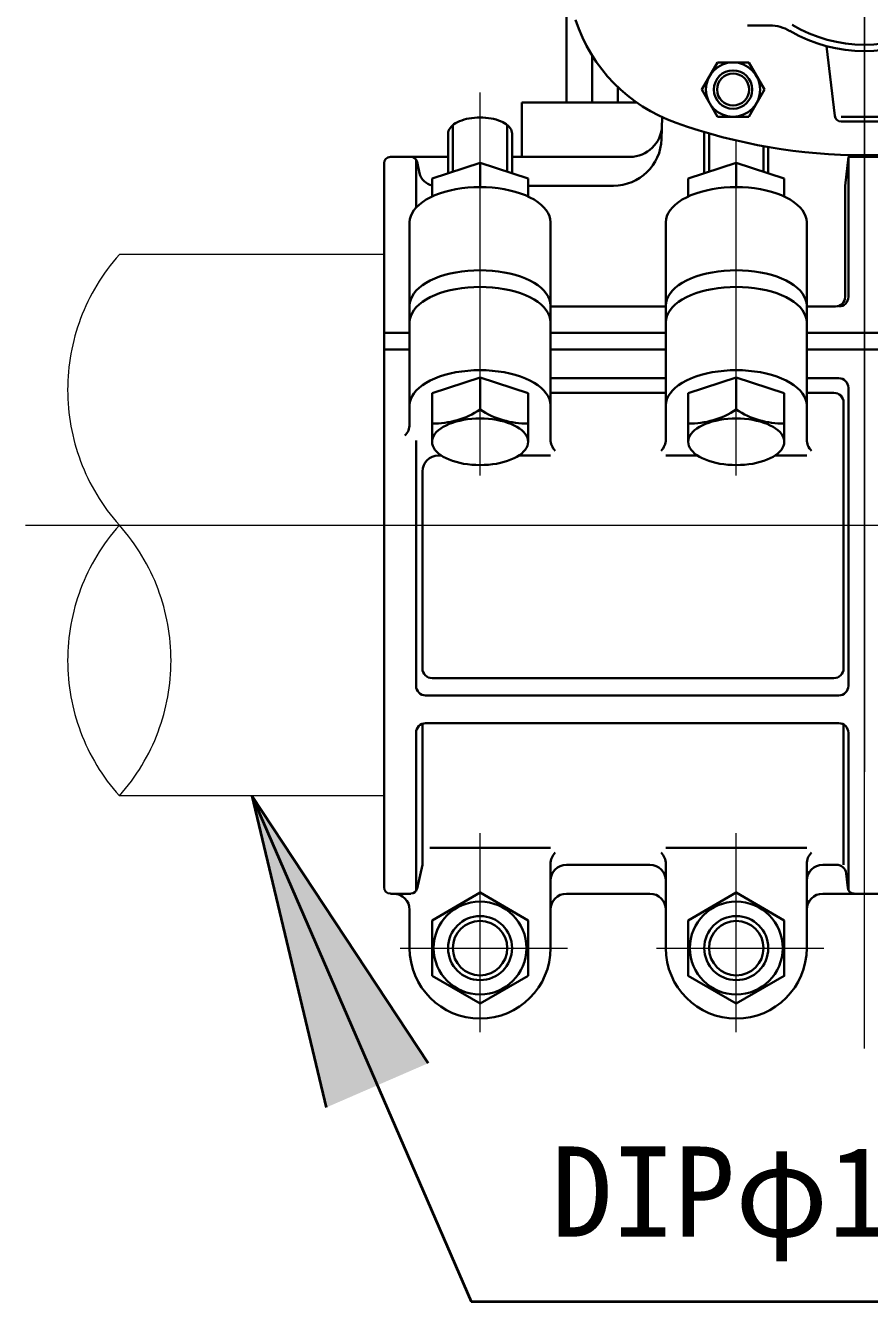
# Model space of a CAD drawing. Units: millimetres at full size, sheet at 1:20; details may follow other scales. Extents: x -5778 to 5792, y -3160 to 3160.
# Drawn here: x -1136.8 to -873.2, y 1453.2 to 1851.5 of the extents above; entities that cross this region are included whole.
import ezdxf
from ezdxf.enums import TextEntityAlignment as Align

# ---------------------------------------------------------------- set-up
doc = ezdxf.new("R2010")
doc.units = ezdxf.units.MM
doc.header["$LTSCALE"] = 20
doc.linetypes.add('DOUBLE_CHAIN2', pattern=[12.8, 9, -1, 0.6, -0.6, 0.6, -1])
for name, color, linetype, lineweight in [('0-7_TEMP01', 3, 'Continuous', 18), ('0-8_T字管', 6, 'Continuous', 35), ('0-E_寸法', 1, 'Continuous', 40), ('1-1_配水管', 4, 'DOUBLE_CHAIN2', 9)]:
    doc.layers.add(name, color=color, linetype=linetype, lineweight=lineweight)
doc.styles.add('ＭＳ ゴシック', font='')
doc.styles.get('ＭＳ ゴシック').set_extended_font_data('MS Gothic')

msp = doc.modelspace()

# ---------------------------------------------------------------- linework, layer by layer
at = {"layer": '0-7_TEMP01'}
for p, q in [((-874.82, 1532.15), (-874.82, 2017.68)), ((-874.82, 1978.32), (-874.82, 1618.49)), ((-994.82, 1808.57), (-994.82, 1830.53)), ((-914.82, 1808.57), (-914.82, 1815.59)), ((-994.82, 1741.57), (-994.82, 1801.06)), ((-914.82, 1741.57), (-914.82, 1801.06)), ((-994.82, 1711), (-994.82, 1731.59)), ((-914.82, 1711), (-914.82, 1731.59)), ((-1136.77, 1695.48), (-612.87, 1695.48)), ((-994.82, 1537.26), (-994.82, 1599.38)), ((-914.82, 1537.26), (-914.82, 1599.38)), ((-1019.76, 1563.49), (-967.47, 1563.49)), ((-939.76, 1563.49), (-887.47, 1563.49))]:
    msp.add_line(p, q, dxfattribs=at)
at = {"layer": '0-8_T字管'}
for p, q in [((-967.82, 1827.49), (-967.82, 1863.27)), ((-911.31, 1851.48), (-904.35, 1851.48)), ((-884.04, 1823.29), (-886.66, 1845.04)), ((-959.82, 1827.49), (-959.82, 1842.14)), ((-920.72, 1839.97), (-910.92, 1839.97)), ((-906.02, 1831.49), (-910.92, 1839.97)), ((-951.82, 1827.49), (-951.82, 1832.31)), ((-910.92, 1822.99), (-906.02, 1831.49)), ((-945.96, 1827.49), (-981.82, 1827.49)), ((-981.82, 1810.48), (-981.82, 1827.49)), ((-1003.32, 1820.41), (-1003.32, 1805.81)), ((-986.32, 1820.41), (-986.32, 1805.81)), ((-938.16, 1816), (-937.94, 1822.85)), ((-920.72, 1822.99), (-910.92, 1822.99)), ((-867.99, 1822.99), (-882.09, 1822.99)), ((-867.6, 1821.53), (-882.04, 1821.53)), ((-1004.82, 1817.78), (-1004.82, 1805.32)), ((-984.82, 1817.78), (-984.82, 1805.32)), ((-924.82, 1818.23), (-924.82, 1805.32)), ((-923.32, 1817.79), (-923.32, 1805.81)), ((-906.32, 1813.82), (-906.32, 1805.81)), ((-904.82, 1813.56), (-904.82, 1805.32)), ((-1024.82, 1582.49), (-1024.82, 1808.49)), ((-1022.82, 1810.48), (-1004.82, 1810.48)), ((-1014.82, 1809.67), (-1014.82, 1794.64)), ((-1014.47, 1808.91), (-1013.69, 1805.4)), ((-994.82, 1808.57), (-1009.82, 1803.7)), ((-994.82, 1808.57), (-979.82, 1803.7)), ((-994.82, 1808.57), (-994.82, 1801.06)), ((-984.82, 1810.48), (-948.02, 1810.48)), ((-914.82, 1808.57), (-929.82, 1803.7)), ((-914.82, 1808.57), (-899.82, 1803.7)), ((-914.82, 1808.57), (-914.82, 1801.06)), ((-879.82, 1766.77), (-879.82, 1810.48)), ((-1009.82, 1803.7), (-1009.82, 1798.11)), ((-979.82, 1803.7), (-979.82, 1798.11)), ((-979.82, 1801.48), (-953.15, 1801.48)), ((-929.82, 1803.7), (-929.82, 1798.11)), ((-899.82, 1803.7), (-899.82, 1798.11)), ((-880.82, 1766.77), (-880.82, 1801.48)), ((-1016.82, 1726.99), (-1016.82, 1790.06)), ((-972.82, 1722.27), (-972.82, 1790.06)), ((-936.82, 1722.27), (-936.82, 1790.06)), ((-892.82, 1722.27), (-892.82, 1790.06)), ((-972.82, 1763.77), (-936.82, 1763.77)), ((-883.82, 1763.77), (-892.82, 1763.77)), ((-1024.82, 1755.56), (-1016.82, 1755.56)), ((-972.82, 1755.56), (-936.82, 1755.56)), ((-892.82, 1755.56), (-856.82, 1755.56)), ((-1024.82, 1750.36), (-1016.82, 1750.36)), ((-972.82, 1750.36), (-936.82, 1750.36)), ((-892.82, 1750.36), (-856.82, 1750.36)), ((-994.82, 1741.57), (-1009.82, 1736.69)), ((-994.82, 1741.57), (-979.82, 1736.69)), ((-994.82, 1741.57), (-994.82, 1731.59)), ((-972.82, 1741.38), (-936.82, 1741.38)), ((-914.82, 1741.57), (-929.82, 1736.69)), ((-914.82, 1741.57), (-899.82, 1736.69)), ((-914.82, 1741.57), (-914.82, 1731.59)), ((-892.82, 1741.38), (-882.82, 1741.38)), ((-1009.82, 1736.69), (-1009.82, 1721.54)), ((-979.82, 1736.69), (-979.82, 1721.54)), ((-972.82, 1736.83), (-936.82, 1736.83)), ((-929.82, 1736.69), (-929.82, 1721.54)), ((-899.82, 1736.69), (-899.82, 1721.54)), ((-892.82, 1736.83), (-884.32, 1736.83)), ((-879.82, 1738.38), (-879.82, 1645.36)), ((-881.32, 1733.82), (-881.32, 1650.77)), ((-1014.82, 1645.36), (-1014.82, 1721.99)), ((-1006.96, 1717.27), (-1007.82, 1717.27)), ((-982.68, 1717.27), (-972.82, 1717.27)), ((-926.96, 1717.27), (-936.82, 1717.27)), ((-902.68, 1717.27), (-892.82, 1717.27)), ((-1012.82, 1650.77), (-1012.82, 1712.27)), ((-884.32, 1647.76), (-1009.82, 1647.76)), ((-882.82, 1642.36), (-1011.82, 1642.36)), ((-1012.82, 1589.48), (-1012.82, 1633.53)), ((-882.82, 1633.71), (-1011.82, 1633.71)), ((-881.32, 1633.31), (-881.32, 1589.48)), ((-1014.82, 1581.29), (-1014.82, 1630.71)), ((-879.82, 1630.71), (-879.82, 1581.59)), ((-1010.56, 1594.75), (-972.82, 1594.75)), ((-936.82, 1594.75), (-892.82, 1594.75)), ((-1014.47, 1582.05), (-1012.82, 1589.48)), ((-972.82, 1563.49), (-972.82, 1589.75)), ((-967.82, 1589.48), (-941.82, 1589.48)), ((-936.82, 1563.49), (-936.82, 1589.75)), ((-892.82, 1563.49), (-892.82, 1589.75)), ((-883.51, 1589.48), (-887.82, 1589.48)), ((-880.02, 1582.26), (-880.52, 1586.82)), ((-1022.82, 1580.48), (-1016.42, 1580.48)), ((-994.82, 1580.81), (-1009.82, 1572.15)), ((-979.82, 1572.15), (-994.82, 1580.81)), ((-967.82, 1580.48), (-941.82, 1580.48)), ((-914.82, 1580.81), (-929.82, 1572.15)), ((-899.82, 1572.15), (-914.82, 1580.81)), ((-887.82, 1580.48), (-861.82, 1580.48)), ((-1016.82, 1563.49), (-1016.82, 1575.48)), ((-1009.82, 1572.15), (-1009.82, 1554.82)), ((-979.82, 1554.82), (-979.82, 1572.15)), ((-1009.82, 1554.82), (-994.82, 1546.16)), ((-994.82, 1546.16), (-979.82, 1554.82))]:
    msp.add_line(p, q, dxfattribs=at)
for points in [[(-920.72, 1822.99), (-925.62, 1831.49), (-920.72, 1839.97)], [(-984.82, 1817.78), (-984.86, 1818.21), (-984.97, 1818.65), (-985.16, 1819.07), (-985.43, 1819.48), (-985.76, 1819.89), (-986.16, 1820.28), (-986.63, 1820.64), (-987.16, 1820.99), (-987.75, 1821.31), (-988.39, 1821.6), (-989.09, 1821.87), (-989.82, 1822.11), (-990.6, 1822.31), (-991.4, 1822.47), (-992.23, 1822.61), (-993.08, 1822.7), (-993.95, 1822.76), (-994.82, 1822.78), (-995.69, 1822.76), (-996.56, 1822.7), (-997.41, 1822.61), (-998.24, 1822.47), (-999.04, 1822.31), (-999.82, 1822.11), (-1000.55, 1821.87), (-1001.25, 1821.6), (-1001.89, 1821.31), (-1002.48, 1820.99), (-1003.01, 1820.64), (-1003.48, 1820.28), (-1003.88, 1819.89), (-1004.21, 1819.48), (-1004.48, 1819.07), (-1004.67, 1818.65), (-1004.78, 1818.21), (-1004.82, 1817.78)], [(-880.82, 1801.48), (-879.82, 1810.48), (-869.82, 1810.48)], [(-972.82, 1790.06), (-972.91, 1791.02), (-973.15, 1791.97), (-973.57, 1792.91), (-974.14, 1793.82), (-974.88, 1794.71), (-975.76, 1795.56), (-976.8, 1796.37), (-977.97, 1797.13), (-979.27, 1797.84), (-980.68, 1798.49), (-982.2, 1799.07), (-983.82, 1799.59), (-985.52, 1800.03), (-987.3, 1800.4), (-989.12, 1800.68), (-991, 1800.89), (-992.91, 1801.02), (-994.82, 1801.06), (-996.73, 1801.02), (-998.64, 1800.89), (-1000.52, 1800.68), (-1002.35, 1800.4), (-1004.12, 1800.03), (-1005.82, 1799.59), (-1007.44, 1799.07), (-1008.96, 1798.49), (-1010.38, 1797.84), (-1011.67, 1797.13), (-1012.84, 1796.37), (-1013.88, 1795.56), (-1014.76, 1794.71), (-1015.49, 1793.82), (-1016.07, 1792.91), (-1016.49, 1791.97), (-1016.74, 1791.02), (-1016.82, 1790.06)], [(-892.82, 1790.06), (-892.91, 1791.02), (-893.15, 1791.97), (-893.57, 1792.91), (-894.14, 1793.82), (-894.88, 1794.71), (-895.76, 1795.56), (-896.8, 1796.37), (-897.96, 1797.13), (-899.26, 1797.84), (-900.68, 1798.49), (-902.2, 1799.07), (-903.82, 1799.59), (-905.52, 1800.03), (-907.3, 1800.4), (-909.13, 1800.68), (-911, 1800.89), (-912.9, 1801.02), (-914.82, 1801.06), (-916.74, 1801.02), (-918.64, 1800.89), (-920.52, 1800.68), (-922.35, 1800.4), (-924.12, 1800.03), (-925.82, 1799.59), (-927.44, 1799.07), (-928.96, 1798.49), (-930.38, 1797.84), (-931.68, 1797.13), (-932.84, 1796.37), (-933.87, 1795.56), (-934.76, 1794.71), (-935.5, 1793.82), (-936.07, 1792.91), (-936.49, 1791.97), (-936.74, 1791.02), (-936.82, 1790.06)], [(-972.82, 1764.08), (-972.91, 1765.04), (-973.15, 1765.99), (-973.57, 1766.93), (-974.14, 1767.85), (-974.88, 1768.73), (-975.76, 1769.58), (-976.8, 1770.39), (-977.97, 1771.15), (-979.27, 1771.86), (-980.68, 1772.5), (-982.2, 1773.09), (-983.82, 1773.61), (-985.52, 1774.05), (-987.3, 1774.42), (-989.12, 1774.71), (-991, 1774.91), (-992.91, 1775.04), (-994.82, 1775.08), (-996.73, 1775.04), (-998.64, 1774.91), (-1000.52, 1774.71), (-1002.35, 1774.42), (-1004.12, 1774.05), (-1005.82, 1773.61), (-1007.44, 1773.09), (-1008.96, 1772.5), (-1010.38, 1771.86), (-1011.67, 1771.15), (-1012.84, 1770.39), (-1013.88, 1769.58), (-1014.76, 1768.73), (-1015.49, 1767.85), (-1016.07, 1766.93), (-1016.49, 1765.99), (-1016.74, 1765.04), (-1016.82, 1764.08)], [(-892.82, 1764.08), (-892.91, 1765.04), (-893.15, 1765.99), (-893.57, 1766.93), (-894.14, 1767.85), (-894.88, 1768.73), (-895.76, 1769.58), (-896.8, 1770.39), (-897.96, 1771.15), (-899.26, 1771.86), (-900.68, 1772.5), (-902.2, 1773.09), (-903.82, 1773.61), (-905.52, 1774.05), (-907.3, 1774.42), (-909.13, 1774.71), (-911, 1774.91), (-912.9, 1775.04), (-914.82, 1775.08), (-916.74, 1775.04), (-918.64, 1774.91), (-920.52, 1774.71), (-922.35, 1774.42), (-924.12, 1774.05), (-925.82, 1773.61), (-927.44, 1773.09), (-928.96, 1772.5), (-930.38, 1771.86), (-931.68, 1771.15), (-932.84, 1770.39), (-933.87, 1769.58), (-934.76, 1768.73), (-935.5, 1767.85), (-936.07, 1766.93), (-936.49, 1765.99), (-936.74, 1765.04), (-936.82, 1764.08)], [(-972.82, 1758.89), (-972.91, 1759.85), (-973.15, 1760.8), (-973.57, 1761.73), (-974.14, 1762.64), (-974.88, 1763.53), (-975.76, 1764.38), (-976.8, 1765.19), (-977.97, 1765.95), (-979.27, 1766.67), (-980.68, 1767.31), (-982.2, 1767.89), (-983.82, 1768.41), (-985.52, 1768.85), (-987.3, 1769.22), (-989.12, 1769.51), (-991, 1769.72), (-992.91, 1769.85), (-994.82, 1769.88), (-996.73, 1769.85), (-998.64, 1769.72), (-1000.52, 1769.51), (-1002.35, 1769.22), (-1004.12, 1768.85), (-1005.82, 1768.41), (-1007.44, 1767.89), (-1008.96, 1767.31), (-1010.38, 1766.67), (-1011.67, 1765.95), (-1012.84, 1765.19), (-1013.88, 1764.38), (-1014.76, 1763.53), (-1015.49, 1762.64), (-1016.07, 1761.73), (-1016.49, 1760.8), (-1016.74, 1759.85), (-1016.82, 1758.89)], [(-892.82, 1758.89), (-892.91, 1759.85), (-893.15, 1760.8), (-893.57, 1761.73), (-894.14, 1762.64), (-894.88, 1763.53), (-895.76, 1764.38), (-896.8, 1765.19), (-897.96, 1765.95), (-899.26, 1766.67), (-900.68, 1767.31), (-902.2, 1767.89), (-903.82, 1768.41), (-905.52, 1768.85), (-907.3, 1769.22), (-909.13, 1769.51), (-911, 1769.72), (-912.9, 1769.85), (-914.82, 1769.88), (-916.74, 1769.85), (-918.64, 1769.72), (-920.52, 1769.51), (-922.35, 1769.22), (-924.12, 1768.85), (-925.82, 1768.41), (-927.44, 1767.89), (-928.96, 1767.31), (-930.38, 1766.67), (-931.68, 1765.95), (-932.84, 1765.19), (-933.87, 1764.38), (-934.76, 1763.53), (-935.5, 1762.64), (-936.07, 1761.73), (-936.49, 1760.8), (-936.74, 1759.85), (-936.82, 1758.89)], [(-972.82, 1732.9), (-972.91, 1733.87), (-973.15, 1734.82), (-973.57, 1735.75), (-974.14, 1736.66), (-974.88, 1737.56), (-975.76, 1738.4), (-976.8, 1739.22), (-977.97, 1739.97), (-979.27, 1740.68), (-980.68, 1741.33), (-982.2, 1741.91), (-983.82, 1742.43), (-985.52, 1742.88), (-987.3, 1743.24), (-989.12, 1743.53), (-991, 1743.73), (-992.91, 1743.86), (-994.82, 1743.91), (-996.73, 1743.86), (-998.64, 1743.73), (-1000.52, 1743.53), (-1002.35, 1743.24), (-1004.12, 1742.88), (-1005.82, 1742.43), (-1007.44, 1741.91), (-1008.96, 1741.33), (-1010.38, 1740.68), (-1011.67, 1739.97), (-1012.84, 1739.22), (-1013.88, 1738.4), (-1014.76, 1737.56), (-1015.49, 1736.66), (-1016.07, 1735.75), (-1016.49, 1734.82), (-1016.74, 1733.87), (-1016.82, 1732.9)], [(-892.82, 1732.9), (-892.91, 1733.87), (-893.15, 1734.82), (-893.57, 1735.75), (-894.14, 1736.66), (-894.88, 1737.56), (-895.76, 1738.4), (-896.8, 1739.22), (-897.96, 1739.97), (-899.26, 1740.68), (-900.68, 1741.33), (-902.2, 1741.91), (-903.82, 1742.43), (-905.52, 1742.88), (-907.3, 1743.24), (-909.13, 1743.53), (-911, 1743.73), (-912.9, 1743.86), (-914.82, 1743.91), (-916.74, 1743.86), (-918.64, 1743.73), (-920.52, 1743.53), (-922.35, 1743.24), (-924.12, 1742.88), (-925.82, 1742.43), (-927.44, 1741.91), (-928.96, 1741.33), (-930.38, 1740.68), (-931.68, 1739.97), (-932.84, 1739.22), (-933.87, 1738.4), (-934.76, 1737.56), (-935.5, 1736.66), (-936.07, 1735.75), (-936.49, 1734.82), (-936.74, 1733.87), (-936.82, 1732.9)], [(-979.82, 1721.54), (-979.88, 1722.17), (-980.05, 1722.8), (-980.33, 1723.42), (-980.72, 1724.02), (-981.23, 1724.61), (-981.83, 1725.17), (-982.54, 1725.7), (-983.33, 1726.21), (-984.22, 1726.67), (-985.18, 1727.11), (-986.21, 1727.49), (-987.32, 1727.83), (-988.48, 1728.12), (-989.69, 1728.37), (-990.94, 1728.56), (-992.22, 1728.7), (-993.51, 1728.78), (-994.82, 1728.8), (-996.12, 1728.78), (-997.42, 1728.7), (-998.7, 1728.56), (-999.95, 1728.37), (-1001.16, 1728.12), (-1002.32, 1727.83), (-1003.42, 1727.49), (-1004.46, 1727.11), (-1005.42, 1726.67), (-1006.31, 1726.21), (-1007.11, 1725.7), (-1007.81, 1725.17), (-1008.41, 1724.61), (-1008.92, 1724.02), (-1009.31, 1723.42), (-1009.59, 1722.8), (-1009.76, 1722.17), (-1009.82, 1721.54), (-1009.76, 1720.91), (-1009.59, 1720.28), (-1009.31, 1719.65)], [(-899.82, 1721.54), (-899.88, 1722.17), (-900.05, 1722.8), (-900.33, 1723.42), (-900.73, 1724.02), (-901.23, 1724.61), (-901.83, 1725.17), (-902.54, 1725.7), (-903.33, 1726.21), (-904.21, 1726.67), (-905.18, 1727.11), (-906.22, 1727.49), (-907.32, 1727.83), (-908.48, 1728.12), (-909.69, 1728.37), (-910.94, 1728.56), (-912.21, 1728.7), (-913.51, 1728.78), (-914.82, 1728.8), (-916.13, 1728.78), (-917.43, 1728.7), (-918.7, 1728.56), (-919.95, 1728.37), (-921.16, 1728.12), (-922.32, 1727.83), (-923.42, 1727.49), (-924.46, 1727.11), (-925.43, 1726.67), (-926.31, 1726.21), (-927.11, 1725.7), (-927.81, 1725.17), (-928.41, 1724.61), (-928.91, 1724.02), (-929.31, 1723.42), (-929.59, 1722.8), (-929.77, 1722.17), (-929.82, 1721.54), (-929.77, 1720.91), (-929.59, 1720.28), (-929.31, 1719.65)], [(-1009.31, 1719.65), (-1008.92, 1719.05), (-1008.41, 1718.47), (-1007.81, 1717.91), (-1007.11, 1717.37), (-1006.31, 1716.87), (-1005.42, 1716.4), (-1004.46, 1715.97), (-1003.42, 1715.59), (-1002.32, 1715.25), (-1001.16, 1714.95), (-999.95, 1714.71), (-998.7, 1714.52), (-997.42, 1714.38), (-996.12, 1714.3), (-994.82, 1714.27), (-993.51, 1714.3), (-992.22, 1714.38), (-990.94, 1714.52), (-989.69, 1714.71), (-988.48, 1714.95), (-987.32, 1715.25), (-986.21, 1715.59), (-985.18, 1715.97), (-984.22, 1716.4), (-983.33, 1716.87), (-982.54, 1717.37), (-981.83, 1717.91), (-981.23, 1718.47), (-980.72, 1719.05), (-980.33, 1719.65), (-980.05, 1720.28), (-979.88, 1720.91), (-979.82, 1721.54)], [(-929.31, 1719.65), (-928.91, 1719.05), (-928.41, 1718.47), (-927.81, 1717.91), (-927.11, 1717.37), (-926.31, 1716.87), (-925.43, 1716.4), (-924.46, 1715.97), (-923.42, 1715.59), (-922.32, 1715.25), (-921.16, 1714.95), (-919.95, 1714.71), (-918.7, 1714.52), (-917.43, 1714.38), (-916.13, 1714.3), (-914.82, 1714.27), (-913.51, 1714.3), (-912.21, 1714.38), (-910.94, 1714.52), (-909.69, 1714.71), (-908.48, 1714.95), (-907.32, 1715.25), (-906.22, 1715.59), (-905.18, 1715.97), (-904.21, 1716.4), (-903.33, 1716.87), (-902.54, 1717.37), (-901.83, 1717.91), (-901.23, 1718.47), (-900.73, 1719.05), (-900.33, 1719.65), (-900.05, 1720.28), (-899.88, 1720.91), (-899.82, 1721.54)], [(-929.82, 1572.15), (-929.82, 1554.82), (-914.82, 1546.16)], [(-914.82, 1546.16), (-899.82, 1554.82), (-899.82, 1572.15)]]:
    msp.add_lwpolyline(points, dxfattribs=at)
for centre, radius in [((-915.82, 1831.49), 8.48), ((-915.82, 1831.49), 6), ((-915.82, 1831.49), 5), ((-994.82, 1563.49), 14.5), ((-914.82, 1563.49), 14.5), ((-994.82, 1563.49), 10), ((-914.82, 1563.49), 10), ((-994.82, 1563.49), 8.5), ((-914.82, 1563.49), 8.5)]:
    msp.add_circle(centre, radius, dxfattribs=at)
for centre, radius, start, end in [((-916.56, 1869.16), 51, 198.222, 250.493), ((-904.35, 1838.98), 12.5, 59.683, 90), ((-874.82, 1889.49), 46, 239.683, 300.317), ((-874.82, 1889.49), 44, 239.138, 300.862), ((-874.82, 1986.98), 176, 250.493, 289.507), ((-882.04, 1823.53), 2, 186.893, 270), ((-948.02, 1820.48), 10, 270, 358.178), ((-953.15, 1816.49), 15, 270, 358.178), ((-1022.82, 1808.49), 2, 90, 180), ((-1016.42, 1808.49), 2, 12.529, 90), ((-1008.81, 1806.49), 5, 192.529, 258.336), ((-883.82, 1766.77), 3, 270, 0), ((-882.82, 1766.77), 3, 270, 0), ((-882.82, 1738.38), 3, 0, 90), ((-884.32, 1733.82), 3, 0, 90), ((-1009.38, 1753.88), 26.63, 269.055, 303.15), ((-980.26, 1753.88), 26.63, 236.85, 270.945), ((-929.38, 1753.88), 26.63, 269.055, 303.15), ((-900.26, 1753.88), 26.63, 236.85, 270.945), ((-1021.82, 1726.99), 5, 315, 0), ((-967.82, 1722.27), 5, 180, 225), ((-941.82, 1722.27), 5, 315, 0), ((-887.82, 1722.27), 5, 180, 225), ((-1007.82, 1712.27), 5, 90, 180), ((-1009.82, 1650.77), 3, 180, 270), ((-884.32, 1650.77), 3, 270, 0), ((-1011.82, 1645.36), 3, 180, 270), ((-882.82, 1645.36), 3, 270, 0), ((-1011.82, 1630.71), 3, 90, 180), ((-882.82, 1630.71), 3, 0, 90), ((-967.82, 1589.75), 5, 135, 180), ((-941.82, 1589.75), 5, 0, 45), ((-887.82, 1589.75), 5, 135, 180), ((-967.82, 1584.48), 5, 90, 180), ((-941.82, 1584.48), 5, 0, 90), ((-887.82, 1584.48), 5, 90, 180), ((-883.51, 1586.49), 3, 6.34, 90), ((-1022.82, 1582.49), 2, 180, 270), ((-1016.42, 1582.49), 2, 270, 347.471), ((-878.03, 1582.49), 2, 186.34, 270), ((-1021.82, 1575.48), 5, 0, 90), ((-967.82, 1575.48), 5, 90, 180), ((-941.82, 1575.48), 5, 0, 90), ((-887.82, 1575.48), 5, 90, 180), ((-994.82, 1563.49), 22, 180, 0), ((-914.82, 1563.49), 22, 180, 0)]:
    msp.add_arc(centre, radius, start, end, dxfattribs=at)
at = {"layer": '0-E_寸法'}
for p, q in [((-1066.14, 1610.99), (-997.63, 1453.18)), ((-1066.14, 1610.99), (-1011, 1527.57)), ((-1066.14, 1610.99), (-1042.86, 1513.74)), ((-997.63, 1453.18), (-802.01, 1453.18))]:
    msp.add_line(p, q, dxfattribs=at)
msp.add_solid([(-1011, 1527.57), (-1042.86, 1513.74), (-1066.14, 1610.99)], dxfattribs=at)
at = {"layer": '1-1_配水管'}
for p, q in [((-1024.82, 1779.98), (-1107.47, 1779.98)), ((-1024.82, 1610.99), (-1107.47, 1610.99))]:
    msp.add_line(p, q, dxfattribs=at)
for centre, start, end in [((-1060.23, 1737.74), 138.19, 221.81), ((-1060.23, 1653.24), 138.19, 221.81), ((-1154.71, 1653.24), 318.19, 41.81)]:
    msp.add_arc(centre, 63.38, start, end, dxfattribs=at)

# ---------------------------------------------------------------- texts
at = {"layer": '0-E_寸法', "style": 'ＭＳ ゴシック'}
msp.add_text('DIPφ150', height=28.15, dxfattribs=at).set_placement((-972.63, 1464.97), align=Align.BOTTOM_LEFT)

doc.saveas('drawing.dxf')
